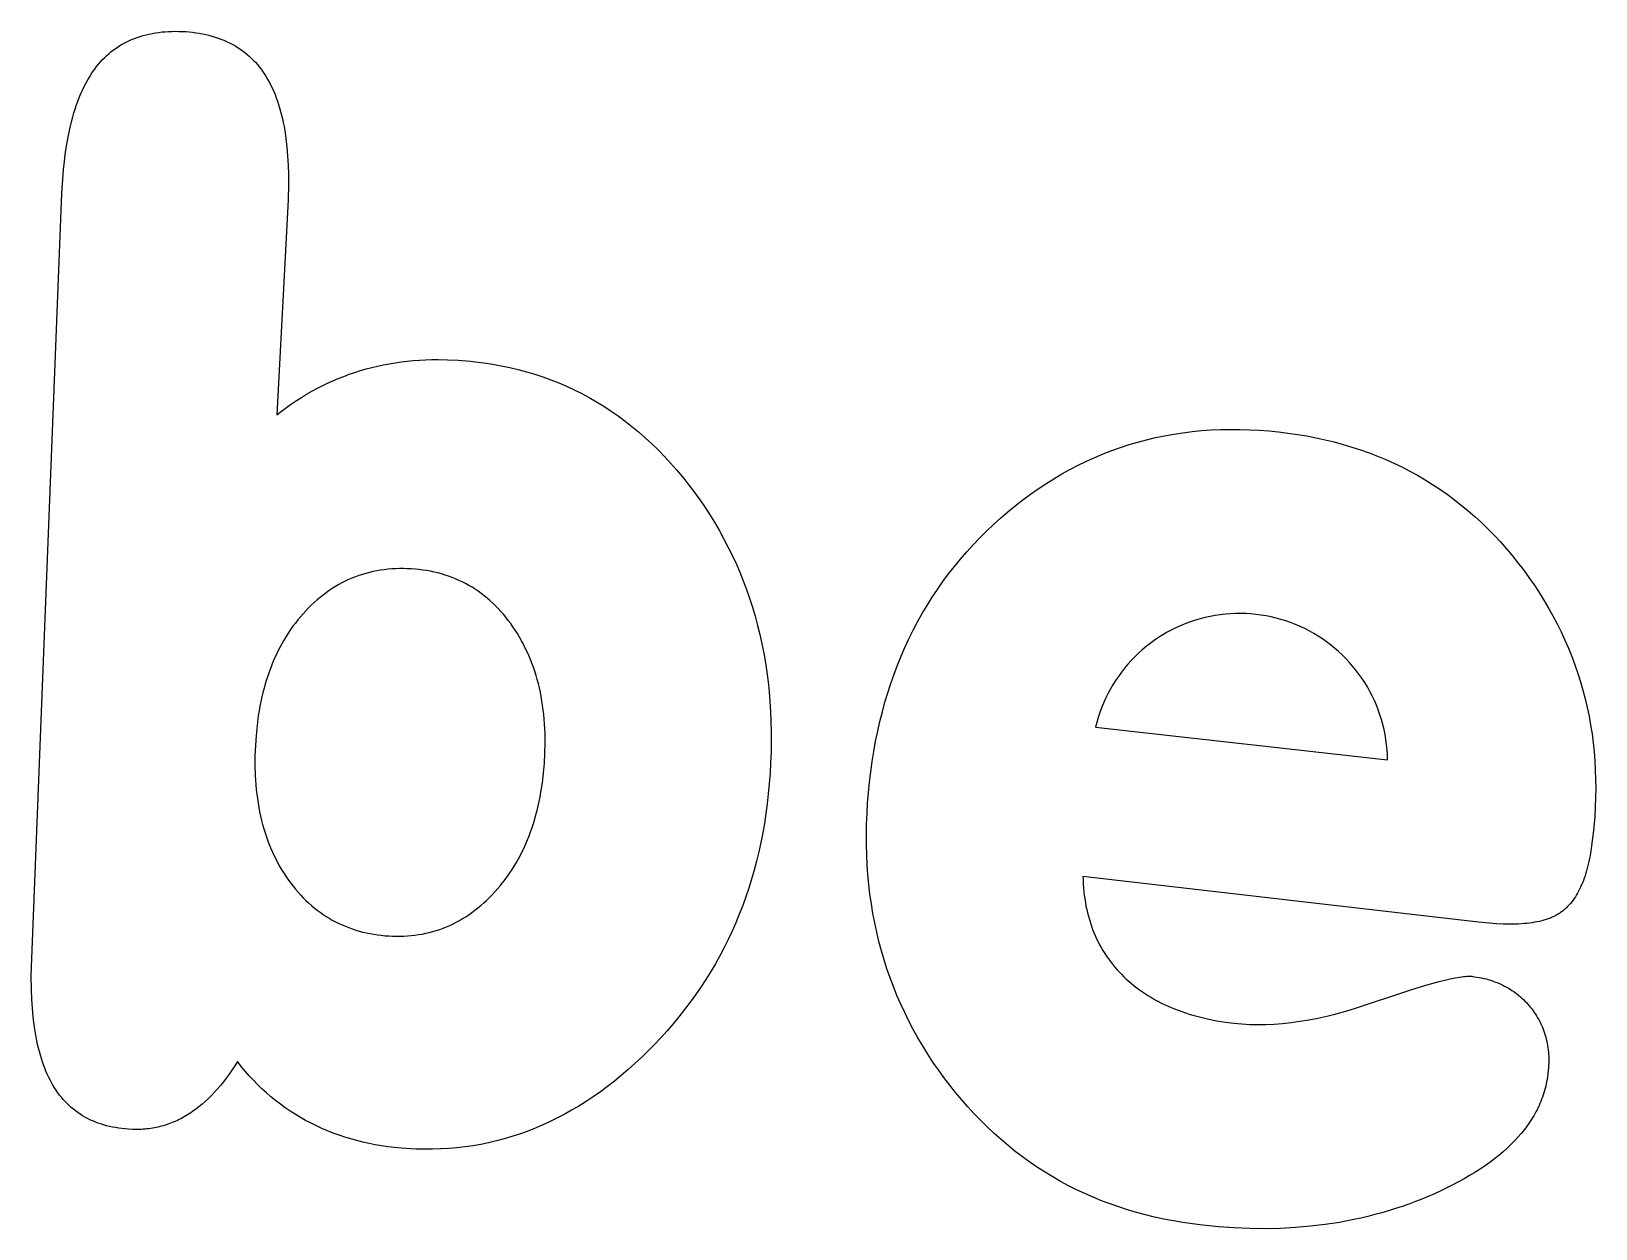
# Model space of a CAD drawing. Extents: x -180 to 180, y -105 to 115.
# Drawn here: x 9.15 to 30.95, y 7.52 to 24.2 of the extents above; entities that cross this region are included whole.
import ezdxf

# ---------------------------------------------------------------- set-up
doc = ezdxf.new("R2010")
doc.units = 0

msp = doc.modelspace()

# ---------------------------------------------------------------- linework, layer by layer
at = {"layer": 'TEXT'}
for points in [[(12.571944, 18.8569, 0), (12.639317, 18.909043, 0), (12.707422, 18.959359, 0), (12.776259, 19.007849, 0), (12.845827, 19.054512, 0), (12.916126, 19.099347, 0), (12.987154, 19.142355, 0), (13.058912, 19.183535, 0), (13.131398, 19.222886, 0), (13.204611, 19.260408, 0), (13.278549, 19.2961, 0), (13.353212, 19.329962, 0), (13.428598, 19.361994, 0), (13.504705, 19.392194, 0), (13.581532, 19.420562, 0), (13.659078, 19.447097, 0), (13.737341, 19.471801, 0), (13.816319, 19.49467, 0), (13.896008, 19.515706, 0), (13.976403, 19.534906, 0), (14.057501, 19.552269, 0), (14.139299, 19.567795, 0), (14.221793, 19.581484, 0), (14.304983, 19.593334, 0), (14.388867, 19.603346, 0), (14.473445, 19.611517, 0), (14.558717, 19.617849, 0), (14.64468, 19.622339, 0), (14.731318, 19.624989, 0), (14.818601, 19.625799, 0), (14.951, 19.623545, 0), (15.100549, 19.616123, 0), (15.273007, 19.601722, 0), (15.335461, 19.595007, 0), (15.458625, 19.579303, 0), (15.580158, 19.560525, 0), (15.700299, 19.538659, 0), (15.819039, 19.513706, 0), (15.936325, 19.485676, 0), (16.052136, 19.454577, 0), (16.166462, 19.420417, 0), (16.279295, 19.383202, 0), (16.39063, 19.342935, 0), (16.500475, 19.299602, 0), (16.60884, 19.25319, 0), (16.715732, 19.203684, 0), (16.821159, 19.151075, 0), (16.925131, 19.095348, 0), (17.027654, 19.036494, 0), (17.128732, 18.974506, 0), (17.228367, 18.909378, 0), (17.326563, 18.841106, 0), (17.423316, 18.769689, 0), (17.518606, 18.695153, 0), (17.612406, 18.617527, 0), (17.70469, 18.536844, 0), (17.795425, 18.453142, 0), (17.884547, 18.366499, 0), (17.971986, 18.277001, 0), (18.057671, 18.184735, 0), (18.141527, 18.089795, 0), (18.223458, 17.992299, 0), (18.303363, 17.892374, 0), (18.381139, 17.790147, 0), (18.456687, 17.685744, 0), (18.52991, 17.579287, 0), (18.600712, 17.470897, 0), (18.668997, 17.360696, 0), (18.734676, 17.248799, 0), (18.797683, 17.135291, 0), (18.857959, 17.02025, 0), (18.915444, 16.903755, 0), (18.970087, 16.785877, 0), (19.021861, 16.666652, 0), (19.070749, 16.546112, 0), (19.116732, 16.424287, 0), (19.159795, 16.301201, 0), (19.199941, 16.17686, 0), (19.237175, 16.051264, 0), (19.271503, 15.924413, 0), (19.302932, 15.796305, 0), (19.331472, 15.666928, 0), (19.357134, 15.536268, 0), (19.37993, 15.40431, 0), (19.399868, 15.27104, 0), (19.416958, 15.136437, 0), (19.431205, 15.000477, 0), (19.442616, 14.863138, 0), (19.451197, 14.724391, 0), (19.456956, 14.584182, 0), (19.459901, 14.442483, 0), (19.460045, 14.299392, 0), (19.457405, 14.155078, 0), (19.452008, 14.009876, 0), (19.443904, 13.864406, 0), (19.433208, 13.720184, 0), (19.420005, 13.57843, 0), (19.404299, 13.43934, 0), (19.386062, 13.302406, 0), (19.365279, 13.167328, 0), (19.341942, 13.033926, 0), (19.316044, 12.902131, 0), (19.287579, 12.771906, 0), (19.256543, 12.643213, 0), (19.222929, 12.516017, 0), (19.186734, 12.390307, 0), (19.147954, 12.266074, 0), (19.106585, 12.143311, 0), (19.062625, 12.02201, 0), (19.016069, 11.902163, 0), (18.966915, 11.783762, 0), (18.915159, 11.666801, 0), (18.860796, 11.551269, 0), (18.803819, 11.437154, 0), (18.744219, 11.324441, 0), (18.681988, 11.213115, 0), (18.617125, 11.10317, 0), (18.549656, 10.994626, 0), (18.479617, 10.887512, 0), (18.407043, 10.781857, 0), (18.331976, 10.677697, 0), (18.254503, 10.575108, 0), (18.174717, 10.474174, 0), (18.092712, 10.374978, 0), (18.00859, 10.277612, 0), (17.922479, 10.182192, 0), (17.834516, 10.088842, 0), (17.744836, 9.997686, 0), (17.653574, 9.908847, 0), (17.56086, 9.822444, 0), (17.466824, 9.738597, 0), (17.371593, 9.657425, 0), (17.275288, 9.579039, 0), (17.177999, 9.503522, 0), (17.079805, 9.43095, 0), (16.980787, 9.361398, 0), (16.881015, 9.294935, 0), (16.780525, 9.231594, 0), (16.679343, 9.171401, 0), (16.577494, 9.114382, 0), (16.474999, 9.060559, 0), (16.371858, 9.009933, 0), (16.268065, 8.962501, 0), (16.163613, 8.918259, 0), (16.058497, 8.877204, 0), (15.952705, 8.839327, 0), (15.846226, 8.804618, 0), (15.739048, 8.773069, 0), (15.631157, 8.744669, 0), (15.522527, 8.719399, 0), (15.413132, 8.69724, 0), (15.302959, 8.678189, 0), (15.191996, 8.662241, 0), (15.080246, 8.649399, 0), (14.967719, 8.639663, 0), (14.854449, 8.633032, 0), (14.740493, 8.629506, 0), (14.625845, 8.629081, 0), (14.509304, 8.631835, 0), (14.36868, 8.639223, 0), (14.256197, 8.64861, 0), (14.210801, 8.653308, 0), (14.12089, 8.664229, 0), (14.03214, 8.67718, 0), (13.944471, 8.692167, 0), (13.857838, 8.7092, 0), (13.772208, 8.728292, 0), (13.687568, 8.749449, 0), (13.603914, 8.772673, 0), (13.52126, 8.79796, 0), (13.439631, 8.825299, 0), (13.359088, 8.854668, 0), (13.279693, 8.886042, 0), (13.201482, 8.919408, 0), (13.124485, 8.954755, 0), (13.048731, 8.992071, 0), (12.974248, 9.031347, 0), (12.901065, 9.072571, 0), (12.82921, 9.115734, 0), (12.758711, 9.160825, 0), (12.689592, 9.207836, 0), (12.621875, 9.256758, 0), (12.555576, 9.307585, 0), (12.490715, 9.360311, 0), (12.427307, 9.414931, 0), (12.365356, 9.471443, 0), (12.304865, 9.529846, 0), (12.245836, 9.590139, 0), (12.18827, 9.652322, 0), (12.132169, 9.716394, 0), (12.077537, 9.782354, 0), (12.024374, 9.850202, 0), (11.986133, 9.789753, 0), (11.94739, 9.7313, 0), (11.908144, 9.674842, 0), (11.868397, 9.620379, 0), (11.828148, 9.567911, 0), (11.787397, 9.517438, 0), (11.746143, 9.468961, 0), (11.704388, 9.422479, 0), (11.66213, 9.377993, 0), (11.619371, 9.335502, 0), (11.576109, 9.295007, 0), (11.532346, 9.256509, 0), (11.488081, 9.220006, 0), (11.443315, 9.185501, 0), (11.398049, 9.152992, 0), (11.375229, 9.137487, 0), (11.352283, 9.122482, 0), (11.329213, 9.107975, 0), (11.306019, 9.093969, 0), (11.282699, 9.080462, 0), (11.259254, 9.067455, 0), (11.235684, 9.054947, 0), (11.211989, 9.04294, 0), (11.188169, 9.031432, 0), (11.164223, 9.020425, 0), (11.140152, 9.009917, 0), (11.115954, 8.999909, 0), (11.09163, 8.990402, 0), (11.067178, 8.981395, 0), (11.042597, 8.972888, 0), (11.017887, 8.964881, 0), (10.993047, 8.957375, 0), (10.968077, 8.95037, 0), (10.942974, 8.943865, 0), (10.917738, 8.937861, 0), (10.892366, 8.932358, 0), (10.866854, 8.927356, 0), (10.841203, 8.922855, 0), (10.815421, 8.918855, 0), (10.78952, 8.915356, 0), (10.76351, 8.912357, 0), (10.737417, 8.909856, 0), (10.711323, 8.907849, 0), (10.685308, 8.906332, 0), (10.659384, 8.905302, 0), (10.633487, 8.904759, 0), (10.607311, 8.904717, 0), (10.565122, 8.905715, 0), (10.50609, 8.908985, 0), (10.460595, 8.912715, 0), (10.41504, 8.917548, 0), (10.370083, 8.923457, 0), (10.325983, 8.930431, 0), (10.282826, 8.938465, 0), (10.240637, 8.947557, 0), (10.19937, 8.957709, 0), (10.158971, 8.968925, 0), (10.119421, 8.981204, 0), (10.080708, 8.994547, 0), (10.042821, 9.008956, 0), (10.00575, 9.02443, 0), (9.96949, 9.040969, 0), (9.934038, 9.058574, 0), (9.899392, 9.077245, 0), (9.86555, 9.096981, 0), (9.83251, 9.117783, 0), (9.800275, 9.13965, 0), (9.768844, 9.162584, 0), (9.738218, 9.186584, 0), (9.708397, 9.211651, 0), (9.679381, 9.237787, 0), (9.651169, 9.264992, 0), (9.623762, 9.293269, 0), (9.597155, 9.32262, 0), (9.571349, 9.353049, 0), (9.546339, 9.384558, 0), (9.522124, 9.417151, 0), (9.498699, 9.450832, 0), (9.476061, 9.485607, 0), (9.454206, 9.521478, 0), (9.433131, 9.558451, 0), (9.412831, 9.59653, 0), (9.393303, 9.63572, 0), (9.374544, 9.676024, 0), (9.35655, 9.717447, 0), (9.339318, 9.759991, 0), (9.322848, 9.80366, 0), (9.307135, 9.848456, 0), (9.292179, 9.894382, 0), (9.277979, 9.941438, 0), (9.264533, 9.989627, 0), (9.251842, 10.038949, 0), (9.239904, 10.089406, 0), (9.228721, 10.140996, 0), (9.21829, 10.193722, 0), (9.208614, 10.247582, 0), (9.191526, 10.358707, 0), (9.177466, 10.474366, 0), (9.16644, 10.594557, 0), (9.158454, 10.719277, 0), (9.153511, 10.848527, 0), (9.151807, 11.0509, 0), (9.579019, 21.938032, 0), (9.590236, 22.13651, 0), (9.601775, 22.275642, 0), (9.608606, 22.34336, 0), (9.624396, 22.475094, 0), (9.643024, 22.601894, 0), (9.664497, 22.723764, 0), (9.688818, 22.840701, 0), (9.715986, 22.952699, 0), (9.730636, 23.006841, 0), (9.745997, 23.059744, 0), (9.762068, 23.111408, 0), (9.778851, 23.161833, 0), (9.796345, 23.211019, 0), (9.814552, 23.258967, 0), (9.833472, 23.305678, 0), (9.853107, 23.351154, 0), (9.873457, 23.395396, 0), (9.894524, 23.438407, 0), (9.916311, 23.480192, 0), (9.93882, 23.520754, 0), (9.962053, 23.560098, 0), (9.986014, 23.598228, 0), (10.010707, 23.635151, 0), (10.036136, 23.670872, 0), (10.062305, 23.705397, 0), (10.089222, 23.73873, 0), (10.116895, 23.770877, 0), (10.145331, 23.801842, 0), (10.174539, 23.83163, 0), (10.204528, 23.860243, 0), (10.235308, 23.887685, 0), (10.26689, 23.913956, 0), (10.299281, 23.939059, 0), (10.332482, 23.962995, 0), (10.366495, 23.985762, 0), (10.401317, 24.007363, 0), (10.436949, 24.027796, 0), (10.47339, 24.047062, 0), (10.51064, 24.065161, 0), (10.548698, 24.082093, 0), (10.587564, 24.097858, 0), (10.627229, 24.112456, 0), (10.667686, 24.125888, 0), (10.708927, 24.138153, 0), (10.750944, 24.149252, 0), (10.793728, 24.159185, 0), (10.837271, 24.167952, 0), (10.881566, 24.175553, 0), (10.926592, 24.181989, 0), (10.972285, 24.187262, 0), (11.018568, 24.191374, 0), (11.065365, 24.194328, 0), (11.11259, 24.196126, 0), (11.160127, 24.196776, 0), (11.207848, 24.196281, 0), (11.255627, 24.194648, 0), (11.303339, 24.191884, 0), (11.350864, 24.187994, 0), (11.398082, 24.182986, 0), (11.444874, 24.176866, 0), (11.491127, 24.16964, 0), (11.536762, 24.161314, 0), (11.581708, 24.151892, 0), (11.625894, 24.141378, 0), (11.669257, 24.129774, 0), (11.71178, 24.117083, 0), (11.753457, 24.103303, 0), (11.794281, 24.088434, 0), (11.834244, 24.072476, 0), (11.87334, 24.055429, 0), (11.911561, 24.037292, 0), (11.948902, 24.018065, 0), (11.985355, 23.997747, 0), (12.02092, 23.976338, 0), (12.055598, 23.953835, 0), (12.089388, 23.930237, 0), (12.122292, 23.905541, 0), (12.154309, 23.879748, 0), (12.18544, 23.852854, 0), (12.215684, 23.824858, 0), (12.245044, 23.795759, 0), (12.273521, 23.765553, 0), (12.301118, 23.734239, 0), (12.327839, 23.701813, 0), (12.353685, 23.668273, 0), (12.378661, 23.633616, 0), (12.40277, 23.59784, 0), (12.426013, 23.560941, 0), (12.448395, 23.522918, 0), (12.469917, 23.483767, 0), (12.490582, 23.443486, 0), (12.510393, 23.402072, 0), (12.529353, 23.359522, 0), (12.547463, 23.315834, 0), (12.564726, 23.271004, 0), (12.581145, 23.225029, 0), (12.596722, 23.177908, 0), (12.611458, 23.129637, 0), (12.625356, 23.080214, 0), (12.638415, 23.029638, 0), (12.650638, 22.977904, 0), (12.662025, 22.925012, 0), (12.672579, 22.870958, 0), (12.682299, 22.81574, 0), (12.699248, 22.701801, 0), (12.712883, 22.583162, 0), (12.723213, 22.459806, 0), (12.730247, 22.331787, 0), (12.73399, 22.19928, 0), (12.734455, 22.062736, 0), (12.72889, 21.848816, 0)], [(23.802409, 12.425203, 0), (23.804143, 12.371979, 0), (23.806929, 12.319367, 0), (23.810767, 12.267367, 0), (23.815655, 12.21598, 0), (23.821594, 12.165207, 0), (23.828582, 12.115048, 0), (23.836617, 12.065506, 0), (23.845701, 12.016579, 0), (23.855831, 11.96827, 0), (23.867006, 11.920579, 0), (23.879226, 11.873507, 0), (23.892491, 11.827056, 0), (23.906798, 11.781225, 0), (23.922148, 11.736015, 0), (23.93854, 11.691428, 0), (23.955972, 11.647465, 0), (23.974443, 11.604127, 0), (23.993949, 11.561418, 0), (24.014486, 11.519343, 0), (24.036048, 11.477907, 0), (24.05863, 11.437115, 0), (24.082229, 11.396973, 0), (24.106838, 11.357485, 0), (24.132454, 11.318655, 0), (24.159071, 11.28049, 0), (24.186682, 11.242998, 0), (24.215279, 11.206185, 0), (24.244854, 11.170059, 0), (24.275401, 11.134629, 0), (24.306912, 11.099903, 0), (24.339378, 11.065888, 0), (24.372793, 11.032593, 0), (24.407149, 11.000024, 0), (24.442439, 10.968191, 0), (24.478654, 10.9371, 0), (24.515789, 10.906759, 0), (24.553836, 10.877177, 0), (24.592788, 10.848361, 0), (24.632637, 10.820318, 0), (24.673376, 10.793056, 0), (24.714999, 10.766583, 0), (24.757502, 10.740904, 0), (24.80088, 10.716024, 0), (24.845131, 10.691949, 0), (24.890251, 10.668681, 0), (24.936237, 10.646228, 0), (24.983085, 10.624594, 0), (25.030791, 10.603784, 0), (25.079354, 10.583802, 0), (25.128776, 10.564655, 0), (25.179062, 10.546347, 0), (25.230217, 10.528883, 0), (25.282243, 10.512269, 0), (25.335145, 10.496503, 0), (25.388924, 10.481582, 0), (25.443582, 10.467506, 0), (25.499116, 10.454271, 0), (25.555498, 10.441878, 0), (25.670669, 10.419625, 0), (25.788479, 10.400787, 0), (25.905614, 10.38573, 0), (25.962016, 10.379878, 0), (26.017257, 10.375152, 0), (26.07224, 10.371463, 0), (26.127361, 10.368767, 0), (26.238698, 10.366274, 0), (26.351798, 10.367605, 0), (26.46688, 10.372734, 0), (26.584038, 10.381659, 0), (26.703326, 10.394393, 0), (26.82476, 10.410967, 0), (26.948343, 10.431415, 0), (27.074073, 10.455744, 0), (27.201946, 10.483955, 0), (27.331956, 10.516051, 0), (27.464081, 10.552015, 0), (27.598219, 10.591766, 0), (28.370229, 10.847828, 0), (28.581255, 10.912613, 0), (28.765011, 10.96393, 0), (28.846663, 10.984543, 0), (28.921527, 11.001817, 0), (28.98962, 11.015783, 0), (29.050893, 11.026473, 0), (29.078939, 11.030601, 0), (29.105174, 11.033932, 0), (29.129525, 11.036478, 0), (29.151973, 11.03824, 0), (29.162488, 11.038826, 0), (29.172567, 11.039209, 0), (29.18225, 11.039385, 0), (29.191578, 11.039349, 0), (29.200639, 11.039089, 0), (29.209712, 11.03857, 0), (29.219321, 11.037729, 0), (29.230626, 11.036434, 0), (29.259468, 11.032434, 0), (29.29172, 11.02729, 0), (29.324289, 11.02143, 0), (29.35659, 11.014931, 0), (29.38839, 11.00782, 0), (29.419611, 11.000102, 0), (29.450233, 10.991771, 0), (29.480304, 10.982808, 0), (29.50988, 10.973192, 0), (29.538981, 10.962919, 0), (29.567616, 10.951985, 0), (29.595797, 10.940389, 0), (29.623531, 10.928131, 0), (29.650815, 10.915219, 0), (29.677642, 10.901665, 0), (29.704005, 10.88748, 0), (29.729899, 10.872675, 0), (29.755316, 10.857258, 0), (29.78025, 10.841239, 0), (29.804694, 10.824626, 0), (29.828642, 10.807429, 0), (29.852087, 10.789654, 0), (29.875023, 10.771313, 0), (29.897442, 10.752412, 0), (29.919338, 10.732962, 0), (29.940703, 10.712972, 0), (29.961528, 10.692456, 0), (29.981805, 10.671424, 0), (30.001524, 10.649887, 0), (30.020678, 10.627857, 0), (30.039257, 10.605345, 0), (30.057254, 10.582364, 0), (30.074659, 10.558923, 0), (30.091465, 10.535035, 0), (30.107663, 10.510709, 0), (30.123247, 10.485955, 0), (30.138209, 10.460785, 0), (30.15254, 10.435209, 0), (30.166232, 10.409237, 0), (30.179279, 10.38288, 0), (30.191671, 10.356151, 0), (30.203391, 10.329071, 0), (30.214424, 10.301664, 0), (30.224751, 10.273953, 0), (30.234358, 10.245961, 0), (30.243239, 10.217695, 0), (30.251389, 10.189163, 0), (30.258806, 10.16037, 0), (30.265485, 10.131321, 0), (30.271429, 10.102016, 0), (30.276639, 10.072449, 0), (30.281119, 10.042619, 0), (30.284869, 10.01252, 0), (30.287894, 9.982146, 0), (30.290194, 9.951489, 0), (30.291772, 9.92054, 0), (30.292631, 9.88929, 0), (30.292774, 9.85772, 0), (30.292204, 9.825823, 0), (30.29093, 9.79365, 0), (30.288972, 9.761351, 0), (30.286388, 9.729324, 0), (30.281172, 9.68044, 0), (30.274434, 9.63207, 0), (30.269325, 9.601117, 0), (30.263486, 9.569701, 0), (30.256979, 9.538309, 0), (30.24983, 9.507132, 0), (30.242048, 9.476233, 0), (30.233636, 9.445634, 0), (30.224593, 9.4153, 0), (30.214914, 9.385194, 0), (30.204599, 9.355302, 0), (30.193648, 9.325615, 0), (30.182061, 9.296125, 0), (30.169836, 9.266826, 0), (30.156976, 9.237715, 0), (30.14348, 9.20879, 0), (30.129347, 9.180049, 0), (30.114579, 9.151491, 0), (30.099175, 9.123114, 0), (30.083133, 9.094919, 0), (30.066453, 9.066905, 0), (30.049134, 9.039071, 0), (30.031176, 9.011417, 0), (30.012577, 8.983942, 0), (29.993337, 8.956646, 0), (29.973454, 8.929529, 0), (29.952928, 8.902589, 0), (29.931757, 8.875825, 0), (29.909938, 8.849236, 0), (29.864352, 8.79658, 0), (29.816157, 8.744612, 0), (29.76534, 8.693323, 0), (29.711895, 8.642709, 0), (29.655814, 8.592762, 0), (29.597092, 8.543477, 0), (29.53573, 8.494851, 0), (29.471755, 8.446897, 0), (29.4052, 8.39963, 0), (29.336102, 8.353064, 0), (29.264504, 8.307221, 0), (29.190492, 8.262143, 0), (29.114163, 8.21788, 0), (29.035613, 8.174481, 0), (28.954945, 8.131996, 0), (28.872293, 8.090496, 0), (28.787795, 8.050052, 0), (28.70159, 8.010737, 0), (28.613816, 7.972622, 0), (28.524604, 7.935775, 0), (28.434084, 7.900266, 0), (28.342385, 7.866161, 0), (28.249628, 7.833525, 0), (28.1559, 7.802403, 0), (28.06128, 7.772837, 0), (27.965846, 7.744868, 0), (27.869665, 7.718533, 0), (27.772758, 7.693841, 0), (27.675133, 7.670797, 0), (27.5768, 7.649407, 0), (27.378043, 7.611605, 0), (27.176558, 7.580473, 0), (26.972407, 7.556044, 0), (26.765617, 7.538336, 0), (26.556186, 7.527355, 0), (26.344039, 7.52308, 0), (26.129053, 7.525472, 0), (25.911096, 7.534462, 0), (25.690923, 7.549916, 0), (25.43248, 7.576004, 0), (25.331548, 7.588768, 0), (25.196353, 7.60849, 0), (25.062905, 7.631037, 0), (24.931536, 7.656372, 0), (24.802064, 7.684509, 0), (24.674392, 7.715457, 0), (24.548472, 7.74922, 0), (24.424279, 7.785805, 0), (24.301798, 7.825217, 0), (24.181018, 7.867466, 0), (24.061934, 7.912561, 0), (23.944536, 7.96051, 0), (23.828817, 8.011323, 0), (23.714765, 8.065015, 0), (23.602366, 8.121602, 0), (23.491606, 8.1811, 0), (23.382473, 8.243523, 0), (23.274958, 8.308882, 0), (23.169051, 8.377186, 0), (23.064743, 8.448444, 0), (22.962031, 8.522661, 0), (22.860928, 8.599816, 0), (22.761456, 8.679883, 0), (22.663632, 8.762836, 0), (22.567486, 8.848639, 0), (22.473073, 8.937222, 0), (22.380459, 9.028504, 0), (22.289708, 9.122403, 0), (22.200891, 9.218832, 0), (22.114101, 9.317677, 0), (22.029435, 9.41882, 0), (21.946992, 9.522138, 0), (21.866869, 9.627514, 0), (21.789163, 9.734831, 0), (21.713969, 9.843973, 0), (21.641383, 9.954826, 0), (21.571495, 10.067279, 0), (21.504374, 10.181254, 0), (21.440082, 10.296676, 0), (21.378681, 10.413471, 0), (21.320229, 10.531574, 0), (21.264756, 10.650952, 0), (21.212286, 10.771579, 0), (21.162845, 10.893433, 0), (21.116452, 11.016492, 0), (21.073114, 11.140759, 0), (21.032834, 11.266244, 0), (20.995612, 11.392955, 0), (20.961453, 11.520902, 0), (20.930353, 11.650104, 0), (20.90231, 11.780582, 0), (20.877323, 11.912357, 0), (20.85539, 12.04545, 0), (20.836511, 12.179872, 0), (20.820685, 12.315636, 0), (20.807912, 12.452753, 0), (20.798193, 12.591229, 0), (20.791526, 12.731048, 0), (20.787911, 12.872188, 0), (20.787347, 13.014626, 0), (20.789829, 13.158299, 0), (20.795338, 13.302983, 0), (20.803847, 13.448377, 0), (20.815311, 13.594045, 0), (20.829681, 13.739517, 0), (20.846907, 13.884327, 0), (20.866943, 14.028041, 0), (20.889755, 14.170334, 0), (20.915318, 14.310956, 0), (20.943626, 14.449829, 0), (20.97468, 14.586923, 0), (21.00848, 14.722204, 0), (21.045026, 14.855646, 0), (21.084327, 14.987245, 0), (21.126391, 15.117, 0), (21.171228, 15.244912, 0), (21.218848, 15.370984, 0), (21.269268, 15.495229, 0), (21.322505, 15.617666, 0), (21.378579, 15.738309, 0), (21.437505, 15.857174, 0), (21.499297, 15.974273, 0), (21.563965, 16.089612, 0), (21.631521, 16.203201, 0), (21.70197, 16.315044, 0), (21.775294, 16.42512, 0), (21.851467, 16.533403, 0), (21.930465, 16.639868, 0), (22.012254, 16.74448, 0), (22.096763, 16.847172, 0), (22.183911, 16.947869, 0), (22.273618, 17.046496, 0), (22.365798, 17.142973, 0), (22.460336, 17.237195, 0), (22.55711, 17.329054, 0), (22.656001, 17.41844, 0), (22.756888, 17.505246, 0), (22.859651, 17.589367, 0), (22.964172, 17.670698, 0), (23.070332, 17.749135, 0), (23.178021, 17.824582, 0), (23.287152, 17.896964, 0), (23.397649, 17.966217, 0), (23.509432, 18.032273, 0), (23.622434, 18.095072, 0), (23.736619, 18.154584, 0), (23.851959, 18.210783, 0), (23.968429, 18.263646, 0), (24.086007, 18.31315, 0), (24.204697, 18.359292, 0), (24.324509, 18.402071, 0), (24.445452, 18.441485, 0), (24.567536, 18.477534, 0), (24.690776, 18.510223, 0), (24.815187, 18.539555, 0), (24.940784, 18.565534, 0), (25.067576, 18.588166, 0), (25.195551, 18.607455, 0), (25.32469, 18.623407, 0), (25.454973, 18.636025, 0), (25.586372, 18.645317, 0), (25.718817, 18.651292, 0), (25.852229, 18.653961, 0), (25.986527, 18.653336, 0), (26.121564, 18.649437, 0), (26.256917, 18.64233, 0), (26.392087, 18.632093, 0), (26.526535, 18.61882, 0), (26.659791, 18.602596, 0), (26.791685, 18.58345, 0), (26.922122, 18.561399, 0), (27.051009, 18.53646, 0), (27.178261, 18.508649, 0), (27.303838, 18.477971, 0), (27.427709, 18.44443, 0), (27.549845, 18.408032, 0), (27.670219, 18.368779, 0), (27.788826, 18.326676, 0), (27.905665, 18.281724, 0), (28.020733, 18.233926, 0), (28.134031, 18.183284, 0), (28.245557, 18.1298, 0), (28.355309, 18.073477, 0), (28.463286, 18.014318, 0), (28.569487, 17.952326, 0), (28.673907, 17.887509, 0), (28.77654, 17.819878, 0), (28.877383, 17.749441, 0), (28.97643, 17.67621, 0), (29.073675, 17.600193, 0), (29.169115, 17.5214, 0), (29.262743, 17.439841, 0), (29.354547, 17.355539, 0), (29.444479, 17.268564, 0), (29.532485, 17.179002, 0), (29.61851, 17.086937, 0), (29.702491, 16.992461, 0), (29.78434, 16.895705, 0), (29.863962, 16.796807, 0), (29.941261, 16.695906, 0), (30.016145, 16.593139, 0), (30.08852, 16.488641, 0), (30.158295, 16.382546, 0), (30.22538, 16.274988, 0), (30.289689, 16.166094, 0), (30.35116, 16.055958, 0), (30.409736, 15.944667, 0), (30.465363, 15.832307, 0), (30.517988, 15.718955, 0), (30.56759, 15.604654, 0), (30.61415, 15.489433, 0), (30.657651, 15.373326, 0), (30.698081, 15.256357, 0), (30.735439, 15.138532, 0), (30.769732, 15.019849, 0), (30.800964, 14.900307, 0), (30.829142, 14.779904, 0), (30.854274, 14.658633, 0), (30.876368, 14.536485, 0), (30.895435, 14.413452, 0), (30.911486, 14.289523, 0), (30.924538, 14.164684, 0), (30.934612, 14.038918, 0), (30.941716, 13.91222, 0), (30.945856, 13.784589, 0), (30.947032, 13.656025, 0), (30.945246, 13.526523, 0), (30.940497, 13.396071, 0), (30.932794, 13.264717, 0), (30.915757, 13.066343, 0), (30.890335, 12.852849, 0), (30.879344, 12.779675, 0), (30.864692, 12.697261, 0), (30.848149, 12.618719, 0), (30.839156, 12.580806, 0), (30.829678, 12.54379, 0), (30.819715, 12.507673, 0), (30.809266, 12.472454, 0), (30.798331, 12.438134, 0), (30.786915, 12.404717, 0), (30.775024, 12.372204, 0), (30.762665, 12.340596, 0), (30.74984, 12.309896, 0), (30.736554, 12.280105, 0), (30.722812, 12.251225, 0), (30.708616, 12.223256, 0), (30.693969, 12.196199, 0), (30.678872, 12.170055, 0), (30.663326, 12.144825, 0), (30.647325, 12.120504, 0), (30.630857, 12.09709, 0), (30.613915, 12.074579, 0), (30.596486, 12.052965, 0), (30.587582, 12.042491, 0), (30.578546, 12.032239, 0), (30.569376, 12.022205, 0), (30.560068, 12.01239, 0), (30.550618, 12.002791, 0), (30.541024, 11.993407, 0), (30.531281, 11.984237, 0), (30.521385, 11.975279, 0), (30.511331, 11.966531, 0), (30.501114, 11.95799, 0), (30.490728, 11.949655, 0), (30.48017, 11.941524, 0), (30.469433, 11.933595, 0), (30.458513, 11.925866, 0), (30.447404, 11.918334, 0), (30.436103, 11.910999, 0), (30.424604, 11.903857, 0), (30.412902, 11.896907, 0), (30.400992, 11.890148, 0), (30.388871, 11.883576, 0), (30.376532, 11.877191, 0), (30.363972, 11.87099, 0), (30.351185, 11.864971, 0), (30.338168, 11.859134, 0), (30.324918, 11.853476, 0), (30.311433, 11.847997, 0), (30.283742, 11.83757, 0), (30.255071, 11.827841, 0), (30.225397, 11.818803, 0), (30.194709, 11.81045, 0), (30.162999, 11.802778, 0), (30.130258, 11.795784, 0), (30.096479, 11.789465, 0), (30.06166, 11.783819, 0), (30.025803, 11.778846, 0), (29.988908, 11.774547, 0), (29.950976, 11.770922, 0), (29.91201, 11.76797, 0), (29.872011, 11.765693, 0), (29.830983, 11.764091, 0), (29.745853, 11.762916, 0), (29.656652, 11.764454, 0), (29.563383, 11.768703, 0), (29.466046, 11.775656, 0), (29.312171, 11.791167, 0)], [(12.2732, 14.250248, 0), (12.268017, 14.108607, 0), (12.267409, 13.970217, 0), (12.271375, 13.835078, 0), (12.275072, 13.768729, 0), (12.279912, 13.703193, 0), (12.285895, 13.638471, 0), (12.29302, 13.574562, 0), (12.301287, 13.511468, 0), (12.310696, 13.449187, 0), (12.321246, 13.387721, 0), (12.332937, 13.327069, 0), (12.34577, 13.267232, 0), (12.359743, 13.208209, 0), (12.374857, 13.150002, 0), (12.391109, 13.092611, 0), (12.408497, 13.036038, 0), (12.42702, 12.980287, 0), (12.446675, 12.925357, 0), (12.46746, 12.871251, 0), (12.489373, 12.817971, 0), (12.512412, 12.765518, 0), (12.536571, 12.713899, 0), (12.561832, 12.663132, 0), (12.588173, 12.613239, 0), (12.615571, 12.564244, 0), (12.644003, 12.516172, 0), (12.673437, 12.469059, 0), (12.703838, 12.422942, 0), (12.735173, 12.377861, 0), (12.767409, 12.333854, 0), (12.800516, 12.290956, 0), (12.834467, 12.249204, 0), (12.869235, 12.208634, 0), (12.904794, 12.169279, 0), (12.941131, 12.131163, 0), (12.978232, 12.094307, 0), (13.016086, 12.05873, 0), (13.054683, 12.024452, 0), (13.094019, 11.991477, 0), (13.13409, 11.959808, 0), (13.174894, 11.929446, 0), (13.216428, 11.900395, 0), (13.25869, 11.872655, 0), (13.301676, 11.84623, 0), (13.345383, 11.821121, 0), (13.389809, 11.79733, 0), (13.434946, 11.774859, 0), (13.480787, 11.753708, 0), (13.527324, 11.733877, 0), (13.574549, 11.715368, 0), (13.622456, 11.698181, 0), (13.671036, 11.682317, 0), (13.720281, 11.667777, 0), (13.770176, 11.65456, 0), (13.820667, 11.642671, 0), (13.871694, 11.63211, 0), (13.923193, 11.62288, 0), (13.975099, 11.614984, 0), (14.027322, 11.608428, 0), (14.079765, 11.603216, 0), (14.132335, 11.599354, 0), (14.184938, 11.596848, 0), (14.237488, 11.595707, 0), (14.289901, 11.595936, 0), (14.342093, 11.597545, 0), (14.393988, 11.600541, 0), (14.445534, 11.60493, 0), (14.496688, 11.610721, 0), (14.547405, 11.617919, 0), (14.597648, 11.626531, 0), (14.647407, 11.636559, 0), (14.696677, 11.648002, 0), (14.745454, 11.660862, 0), (14.793733, 11.675139, 0), (14.841511, 11.690833, 0), (14.888783, 11.707945, 0), (14.935545, 11.726476, 0), (14.981792, 11.746424, 0), (15.027523, 11.76779, 0), (15.072734, 11.790569, 0), (15.117423, 11.81476, 0), (15.161586, 11.840361, 0), (15.205222, 11.867369, 0), (15.248328, 11.895782, 0), (15.2909, 11.925597, 0), (15.332934, 11.956809, 0), (15.374412, 11.989397, 0), (15.415314, 12.023337, 0), (15.455619, 12.058603, 0), (15.495306, 12.09517, 0), (15.534337, 12.132998, 0), (15.572676, 12.172048, 0), (15.610284, 12.212278, 0), (15.647122, 12.253648, 0), (15.683153, 12.296122, 0), (15.718338, 12.339664, 0), (15.752639, 12.384235, 0), (15.786019, 12.429805, 0), (15.818451, 12.476351, 0), (15.849913, 12.523857, 0), (15.880378, 12.572307, 0), (15.909828, 12.621684, 0), (15.938254, 12.671987, 0), (15.965655, 12.723212, 0), (15.992027, 12.775361, 0), (16.017368, 12.82843, 0), (16.041674, 12.88242, 0), (16.064943, 12.93733, 0), (16.087172, 12.993157, 0), (16.108358, 13.049901, 0), (16.1285, 13.107559, 0), (16.147597, 13.16613, 0), (16.165647, 13.225609, 0), (16.182651, 13.285995, 0), (16.198606, 13.347284, 0), (16.213512, 13.409474, 0), (16.227367, 13.472563, 0), (16.240171, 13.536542, 0), (16.251922, 13.60138, 0), (16.272254, 13.733484, 0), (16.288345, 13.868524, 0), (16.300164, 14.005928, 0), (16.307657, 14.144733, 0), (16.310683, 14.282794, 0), (16.309099, 14.418458, 0), (16.306557, 14.485235, 0), (16.302842, 14.551279, 0), (16.29795, 14.616571, 0), (16.291879, 14.681106, 0), (16.28463, 14.744883, 0), (16.276202, 14.807899, 0), (16.266594, 14.870153, 0), (16.255806, 14.931643, 0), (16.243838, 14.992367, 0), (16.230689, 15.052324, 0), (16.21636, 15.111512, 0), (16.200851, 15.169928, 0), (16.184165, 15.227569, 0), (16.166303, 15.284434, 0), (16.147267, 15.340519, 0), (16.12706, 15.395823, 0), (16.105682, 15.450342, 0), (16.083136, 15.504074, 0), (16.059427, 15.557013, 0), (16.034571, 15.609136, 0), (16.008589, 15.66042, 0), (15.981501, 15.710838, 0), (15.953329, 15.760363, 0), (15.924105, 15.808953, 0), (15.893862, 15.856563, 0), (15.862634, 15.903149, 0), (15.830453, 15.948666, 0), (15.797348, 15.993071, 0), (15.76335, 16.036321, 0), (15.728485, 16.078373, 0), (15.692782, 16.119188, 0), (15.656255, 16.158736, 0), (15.618918, 16.196991, 0), (15.580784, 16.233927, 0), (15.541866, 16.269522, 0), (15.502168, 16.303768, 0), (15.461692, 16.336664, 0), (15.420441, 16.368205, 0), (15.378418, 16.398389, 0), (15.335624, 16.427213, 0), (15.292064, 16.454674, 0), (15.24774, 16.480768, 0), (15.202654, 16.505493, 0), (15.156814, 16.528847, 0), (15.110225, 16.55083, 0), (15.062896, 16.571441, 0), (15.014832, 16.590677, 0), (14.96604, 16.608539, 0), (14.916529, 16.625025, 0), (14.866304, 16.640134, 0), (14.81538, 16.653865, 0), (14.76381, 16.666215, 0), (14.711651, 16.677184, 0), (14.658964, 16.686769, 0), (14.605815, 16.694968, 0), (14.552295, 16.701776, 0), (14.498504, 16.707191, 0), (14.444541, 16.711208, 0), (14.390503, 16.713823, 0), (14.336485, 16.71503, 0), (14.282582, 16.714825, 0), (14.228886, 16.713201, 0), (14.175484, 16.710153, 0), (14.122439, 16.705676, 0), (14.069807, 16.699765, 0), (14.017643, 16.692416, 0), (13.965996, 16.683623, 0), (13.914881, 16.673387, 0), (13.864303, 16.661707, 0), (13.81427, 16.648583, 0), (13.76479, 16.634016, 0), (13.715867, 16.618004, 0), (13.66751, 16.600549, 0), (13.619725, 16.58165, 0), (13.572518, 16.561308, 0), (13.525895, 16.539524, 0), (13.479858, 16.516302, 0), (13.434412, 16.491643, 0), (13.389561, 16.465551, 0), (13.345309, 16.438027, 0), (13.30166, 16.409075, 0), (13.258618, 16.378697, 0), (13.216191, 16.346898, 0), (13.174394, 16.313699, 0), (13.133251, 16.279123, 0), (13.092781, 16.243195, 0), (13.053008, 16.205938, 0), (13.013964, 16.167391, 0), (12.975685, 16.127591, 0), (12.938208, 16.086576, 0), (12.901566, 16.044384, 0), (12.865796, 16.001052, 0), (12.830932, 15.956616, 0), (12.797008, 15.911112, 0), (12.764058, 15.864573, 0), (12.732102, 15.817024, 0), (12.701163, 15.768484, 0), (12.671258, 15.718976, 0), (12.642407, 15.668518, 0), (12.614612, 15.617115, 0), (12.587877, 15.564769, 0), (12.562203, 15.511482, 0), (12.537592, 15.457257, 0), (12.514046, 15.402095, 0), (12.491566, 15.346, 0), (12.470154, 15.288972, 0), (12.449812, 15.231015, 0), (12.430541, 15.172129, 0), (12.412339, 15.112313, 0), (12.395209, 15.051568, 0), (12.379149, 14.989895, 0), (12.36416, 14.927293, 0), (12.350242, 14.863762, 0), (12.337395, 14.799304, 0), (12.325619, 14.733917, 0), (12.314915, 14.667603, 0), (12.296722, 14.532193, 0), (12.282817, 14.393074, 0)], [(23.978297, 14.504568, 0), (28.046349, 14.050362, 0), (28.044368, 14.121468, 0), (28.039935, 14.192463, 0), (28.033056, 14.263263, 0), (28.023739, 14.333783, 0), (28.011995, 14.40394, 0), (27.997838, 14.473651, 0), (27.981284, 14.542831, 0), (27.962355, 14.611399, 0), (27.941072, 14.679274, 0), (27.91746, 14.746374, 0), (27.891547, 14.812619, 0), (27.863365, 14.877932, 0), (27.832947, 14.942233, 0), (27.80033, 15.005447, 0), (27.765551, 15.067499, 0), (27.728652, 15.128314, 0), (27.689678, 15.187819, 0), (27.648674, 15.245945, 0), (27.60569, 15.302623, 0), (27.560777, 15.357783, 0), (27.513987, 15.411362, 0), (27.465378, 15.463295, 0), (27.415005, 15.51352, 0), (27.362931, 15.561978, 0), (27.309216, 15.608611, 0), (27.253924, 15.653364, 0), (27.197122, 15.696182, 0), (27.138876, 15.737016, 0), (27.079257, 15.775817, 0), (27.018335, 15.812537, 0), (26.956182, 15.847135, 0), (26.892873, 15.879568, 0), (26.828483, 15.909799, 0), (26.763089, 15.93779, 0), (26.696768, 15.963509, 0), (26.629599, 15.986925, 0), (26.561663, 16.00801, 0), (26.49304, 16.026739, 0), (26.423811, 16.043091, 0), (26.35406, 16.057044, 0), (26.283869, 16.068583, 0), (26.213322, 16.077695, 0), (26.142502, 16.084367, 0), (26.071495, 16.088593, 0), (26.000384, 16.090367, 0), (25.929254, 16.089687, 0), (25.858189, 16.086554, 0), (25.787276, 16.080972, 0), (25.716596, 16.072947, 0), (25.646236, 16.062488, 0), (25.576279, 16.049609, 0), (25.506807, 16.034325, 0), (25.437904, 16.016654, 0), (25.369651, 15.996616, 0), (25.30213, 15.974236, 0), (25.235421, 15.94954, 0), (25.169604, 15.922558, 0), (25.104757, 15.893322, 0), (25.040956, 15.861867, 0), (24.978279, 15.828229, 0), (24.916799, 15.79245, 0), (24.85659, 15.754571, 0), (24.797723, 15.714638, 0), (24.740269, 15.672698, 0), (24.684296, 15.628802, 0), (24.629869, 15.583, 0), (24.577056, 15.535349, 0), (24.525917, 15.485905, 0), (24.476514, 15.434726, 0), (24.428906, 15.381873, 0), (24.383149, 15.32741, 0), (24.339298, 15.2714, 0), (24.297405, 15.213912, 0), (24.257521, 15.155013, 0), (24.219691, 15.094773, 0), (24.183962, 15.033264, 0), (24.150375, 14.970559, 0), (24.118972, 14.906733, 0), (24.089788, 14.841862, 0), (24.06286, 14.776022, 0), (24.038219, 14.709293, 0), (24.015894, 14.641754, 0), (23.995912, 14.573485, 0)]]:
    msp.add_polyline3d(points, close=True, dxfattribs=at)

doc.saveas('drawing.dxf')
